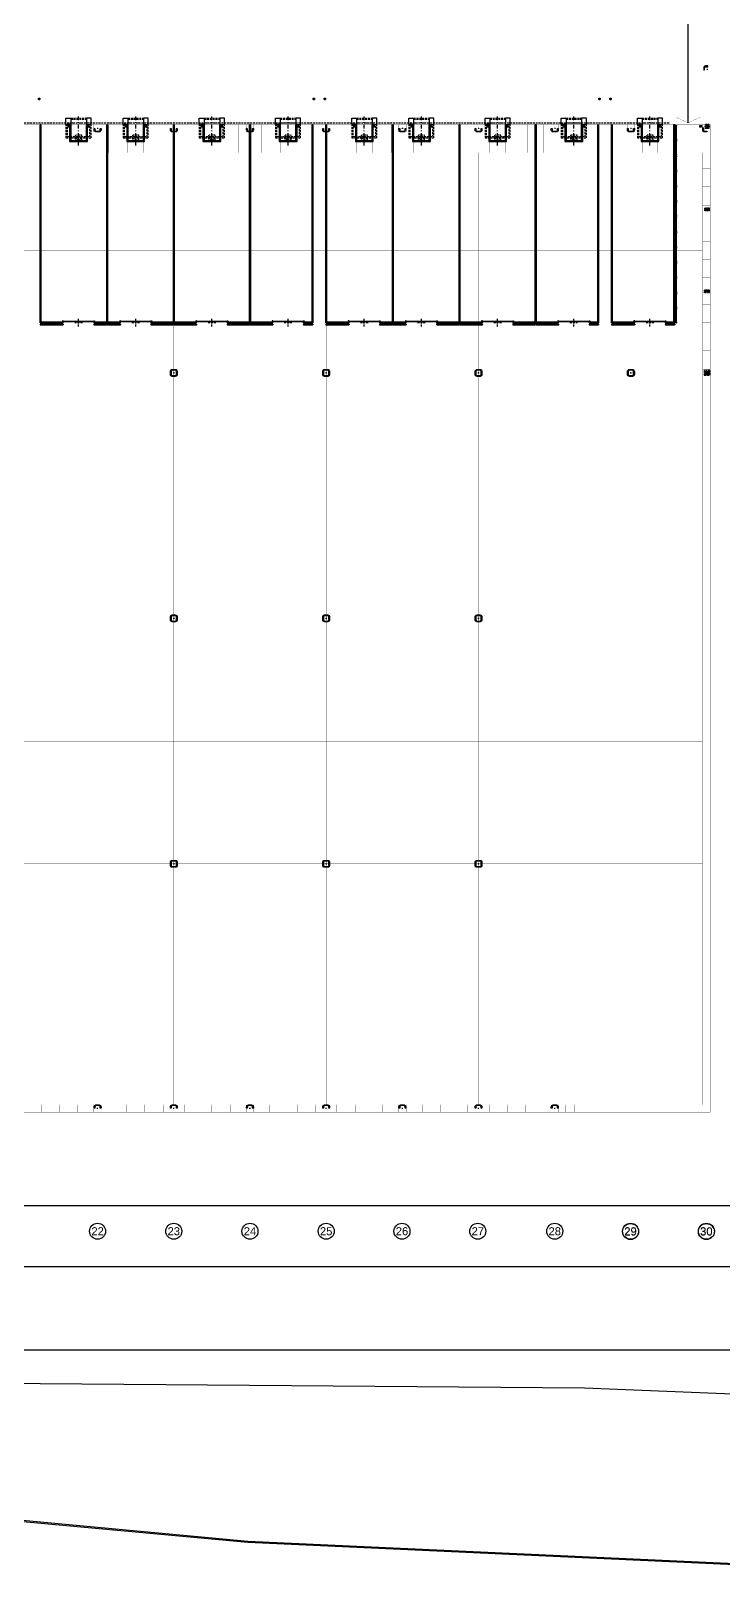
# Model space of a CAD drawing. Header units: millimetres. Extents: x 64 to 660, y 33 to 427.
# Drawn here: x 350.7 to 441.6, y 32.5 to 234.1 of the extents above; entities that cross this region are included whole.
import ezdxf
from ezdxf.enums import TextEntityAlignment as Align

# ---------------------------------------------------------------- set-up
doc = ezdxf.new("R2010")
doc.units = ezdxf.units.MM
for name, pattern in [('CONTIN', [0]), ('DASHDOT', [1, 0.5, -0.25, 0, -0.25]), ('HIDDEN', [0.375, 0.25, -0.125]), ('HIDDEN2', [0.1875, 0.125, -0.0625])]:
    doc.linetypes.add(name, pattern=pattern)
for name, color, linetype in [('0 ESTRUCTURA', 3, 'Continuous'), ('00-VISTAS-03', 3, 'Continuous'), ('A-CARP-DEFENSAS', 37, 'Continuous'), ('A-CARP-REJA', 251, 'Continuous'), ('A-CHAPA-PROY', 251, 'HIDDEN'), ('A-ESCALERA-DET', 252, 'Continuous'), ('A-ESTR-DOCK', 7, 'Continuous'), ('A-ESTR-HA-VIGA-PROY', 254, 'HIDDEN'), ('A-ESTR-MET', 7, 'Continuous'), ('A-ESTR-PROY', 253, 'HIDDEN2'), ('A-PAV-JUNTA-CONTRACCION-01', 7, 'Continuous'), ('A-PAV-JUNTA-CONTRACCION-02', 251, 'CONTIN'), ('A-PAV-JUNTA-DILATACION', 251, 'Continuous'), ('A-PAV-JUNTA-EXPANSION', 251, 'Continuous'), ('Contorno', 7, 'Continuous'), ('G-100-TEXTO-', 251, 'Continuous')]:
    doc.layers.add(name, color=color, linetype=linetype)
doc.styles.add('ARIAL', font='arial.ttf')

# ---------------------------------------------------------------- blocks, each defined once
blk = doc.blocks.new('DOCK-T3-204x290-01-PL')
at = {"linetype": 'ByBlock'}
for p, q in [((-1.02, 0), (1.02, 0)), ((-1.02, -0.12), (1.02, -0.12))]:
    blk.add_line(p, q, dxfattribs=at)
at = {"color": 253, "linetype": 'DASHDOT'}
for p, q in [((0, -3.55), (0, 0.5)), ((-1.02, -0.6), (1.02, -0.6))]:
    blk.add_line(p, q, dxfattribs=at)
for points in [[(-1.65, 0), (-1.02, 0), (-1.02, -0.8), (-1.65, -0.8)], [(1.02, -0.8), (1.65, -0.8), (1.65, 0), (1.02, 0)]]:
    blk.add_lwpolyline(points, close=True)
at = {"linetype": 'ByBlock'}
for points in [[(-1.65, -0.8), (-1.65, -2.55), (1.65, -2.55), (1.65, -0.8)], [(-1.5, -0.8), (-1.5, -2.4), (1.5, -2.4), (1.5, -0.8)]]:
    blk.add_lwpolyline(points, dxfattribs=at)
for points in [[(-1.17, -0.8), (-1.17, -3.05), (1.17, -3.05), (1.17, -0.8)], [(-1.085, -0.8), (-1.085, -2.965), (1.085, -2.965), (1.085, -0.8)], [(-1.02, -0.8), (-1.02, -2.9), (1.02, -2.9), (1.02, -0.8)]]:
    blk.add_lwpolyline(points)
at = {"color": 254, "linetype": 'HIDDEN', "ltscale": 0.5}
blk.add_lwpolyline([(0.425, -2.2), (-0.425, -2.2), (-0.425, -3.05), (0.425, -3.05)], close=True, dxfattribs=at)
blk.add_circle((0, -2.625), 0.25, dxfattribs=at)
blk = doc.blocks.new('*U18')
at = {"color": 253, "linetype": 'HIDDEN'}
for p, q in [((-0.5, 0), (0.5, 0)), ((0, -0.5), (0, 0.5))]:
    blk.add_line(p, q, dxfattribs=at)
for points in [[(-2, -0.05), (-2, 0.05), (-5.05, 0.05), (-5.05, -0.05)], [(-2, 0.05), (-2, 0.25), (-2.1, 0.25), (-2.1, 0.05)], [(-2, 0.2), (2, 0.2), (2, 0.1), (-2, 0.1)], [(2, 0.05), (2, 0.25), (2.1, 0.25), (2.1, 0.05)], [(3.25, -0.05), (3.25, 0.05), (2, 0.05), (2, -0.05)]]:
    blk.add_lwpolyline(points, close=True)
blk = doc.blocks.new('*U20')
at = {"color": 253, "linetype": 'HIDDEN'}
for p, q in [((-0.5, 0), (0.5, 0)), ((0, -0.5), (0, 0.5))]:
    blk.add_line(p, q, dxfattribs=at)
for points in [[(-2, -0.05), (-2, 0.05), (-5.05, 0.05), (-5.05, -0.05)], [(-2, 0.05), (-2, 0.25), (-2.1, 0.25), (-2.1, 0.05)], [(-2, 0.2), (2, 0.2), (2, 0.1), (-2, 0.1)], [(2, 0.05), (2, 0.25), (2.1, 0.25), (2.1, 0.05)], [(5.05, -0.05), (5.05, 0.05), (2, 0.05), (2, -0.05)]]:
    blk.add_lwpolyline(points, close=True)
blk = doc.blocks.new('*U21')
at = {"color": 253, "linetype": 'HIDDEN'}
for p, q in [((-0.5, 0), (0.5, 0)), ((0, -0.5), (0, 0.5))]:
    blk.add_line(p, q, dxfattribs=at)
for points in [[(-2, -0.05), (-2, 0.05), (-3.8, 0.05), (-3.8, -0.05)], [(-2, 0.05), (-2, 0.25), (-2.1, 0.25), (-2.1, 0.05)], [(-2, 0.2), (2, 0.2), (2, 0.1), (-2, 0.1)], [(2, 0.05), (2, 0.25), (2.1, 0.25), (2.1, 0.05)], [(5.05, -0.05), (5.05, 0.05), (2, 0.05), (2, -0.05)]]:
    blk.add_lwpolyline(points, close=True)
blk = doc.blocks.new('*U22')
at = {"color": 253, "linetype": 'HIDDEN'}
for p, q in [((-0.5, 0), (0.5, 0)), ((0, -0.5), (0, 0.5))]:
    blk.add_line(p, q, dxfattribs=at)
for points in [[(-2, -0.05), (-2, 0.05), (-5.05, 0.05), (-5.05, -0.05)], [(-2, 0.05), (-2, 0.25), (-2.1, 0.25), (-2.1, 0.05)], [(-2, 0.2), (2, 0.2), (2, 0.1), (-2, 0.1)], [(2, 0.05), (2, 0.25), (2.1, 0.25), (2.1, 0.05)], [(3.8, -0.05), (3.8, 0.05), (2, 0.05), (2, -0.05)]]:
    blk.add_lwpolyline(points, close=True)
blk = doc.blocks.new('*U45')
at = {"true_color": 0xf3e03b}
h = blk.add_hatch(color=53, dxfattribs=at)
h.dxf.hatch_style = 1
edge = h.paths.add_edge_path()
edge.add_line((0.35, 0.025), (0.35, 0.2))
edge.add_arc((0.2, 0.2), 0.15, 360, 450)
edge.add_line((0.2, 0.35), (-0.2, 0.35))
edge.add_arc((-0.2, 0.2), 0.15, 90, 180)
edge.add_line((-0.35, 0.2), (-0.35, 0.025))
edge.add_line((-0.35, 0.025), (-0.45, 0.025))
edge.add_line((-0.45, 0.025), (-0.45, 0.2))
edge.add_arc((-0.2, 0.2), 0.25, 90, 180, ccw=False)
edge.add_line((-0.2, 0.45), (0.2, 0.45))
edge.add_arc((0.2, 0.2), 0.25, 0, 90, ccw=False)
edge.add_line((0.45, 0.2), (0.45, 0.025))
edge.add_line((0.45, 0.025), (0.35, 0.025))
at = {"color": 253, "linetype": 'DASHDOT', "ltscale": 0.2}
for p, q in [((-0.05, 0), (0.05, 0)), ((0, -0.05), (0, 0.05))]:
    blk.add_line(p, q, dxfattribs=at)
blk.add_lwpolyline([(0.35, 0.025), (0.35, 0.2, 0.414214), (0.2, 0.35), (-0.2, 0.35, 0.414214), (-0.35, 0.2), (-0.35, 0.025), (-0.45, 0.025), (-0.45, 0.2, -0.414214), (-0.2, 0.45), (0.2, 0.45, -0.414214), (0.45, 0.2), (0.45, 0.025)], format="xyb", close=True)
blk.add_lwpolyline([(0.4, 0), (0.4, 0.2, 0.414214), (0.2, 0.4), (-0.2, 0.4, 0.414214), (-0.4, 0.2), (-0.4, 0)], format="xyb", dxfattribs=at)
at = {"color": 251, "linetype": 'HIDDEN', "ltscale": 0.1}
for centre in [(-0.4, 0.1), (0, 0.4), (0.4, 0.1)]:
    blk.add_circle(centre, 0.05, dxfattribs=at)
blk = doc.blocks.new('*U13')
at = {"true_color": 0xf3e03b}
h = blk.add_hatch(color=53, dxfattribs=at)
h.dxf.hatch_style = 1
edge = h.paths.add_edge_path()
edge.add_line((-0.35, -0.025), (-0.35, -0.2))
edge.add_arc((-0.2, -0.2), 0.15, 180, 270)
edge.add_line((-0.2, -0.35), (0.2, -0.35))
edge.add_arc((0.2, -0.2), 0.15, 270, 360)
edge.add_line((0.35, -0.2), (0.35, -0.025))
edge.add_line((0.35, -0.025), (0.45, -0.025))
edge.add_line((0.45, -0.025), (0.45, -0.2))
edge.add_arc((0.2, -0.2), 0.25, -90, 0, ccw=False)
edge.add_line((0.2, -0.45), (-0.2, -0.45))
edge.add_arc((-0.2, -0.2), 0.25, 180, 270, ccw=False)
edge.add_line((-0.45, -0.2), (-0.45, -0.025))
edge.add_line((-0.45, -0.025), (-0.35, -0.025))
at = {"color": 253, "linetype": 'DASHDOT', "ltscale": 0.2}
for p, q in [((0.05, 0), (-0.05, 0)), ((0, 0.05), (0, -0.05))]:
    blk.add_line(p, q, dxfattribs=at)
blk.add_lwpolyline([(-0.4, 0), (-0.4, -0.2, 0.414214), (-0.2, -0.4), (0.2, -0.4, 0.414214), (0.4, -0.2), (0.4, 0)], format="xyb", dxfattribs=at)
blk.add_lwpolyline([(-0.35, -0.025), (-0.35, -0.2, 0.414214), (-0.2, -0.35), (0.2, -0.35, 0.414214), (0.35, -0.2), (0.35, -0.025), (0.45, -0.025), (0.45, -0.2, -0.414214), (0.2, -0.45), (-0.2, -0.45, -0.414214), (-0.45, -0.2), (-0.45, -0.025)], format="xyb", close=True)
at = {"color": 251, "linetype": 'HIDDEN', "ltscale": 0.1}
for centre in [(-0.4, -0.1), (0, -0.4), (0.4, -0.1)]:
    blk.add_circle(centre, 0.05, dxfattribs=at)
blk = doc.blocks.new('*U46')
at = {"true_color": 0xf3e03b}
h = blk.add_hatch(color=53, dxfattribs=at)
h.dxf.hatch_style = 1
edge = h.paths.add_edge_path()
edge.add_line((-0.35, 0.075), (-0.35, -0.2))
edge.add_arc((-0.2, -0.2), 0.15, 180, 270)
edge.add_line((-0.2, -0.35), (0.075, -0.35))
edge.add_line((0.075, -0.35), (0.075, -0.45))
edge.add_line((0.075, -0.45), (-0.2, -0.45))
edge.add_arc((-0.2, -0.2), 0.25, 180, 270, ccw=False)
edge.add_line((-0.45, -0.2), (-0.45, 0.075))
edge.add_line((-0.45, 0.075), (-0.35, 0.075))
at = {"color": 253, "linetype": 'DASHDOT', "ltscale": 0.2}
for p, q in [((0.05, 0), (-0.05, 0)), ((0, -0.05), (0, 0.05))]:
    blk.add_line(p, q, dxfattribs=at)
blk.add_lwpolyline([(-0.35, 0.075), (-0.35, 0.075), (-0.35, 0.075), (-0.35, -0.2, 0.414214), (-0.2, -0.35), (0.075, -0.35), (0.075, -0.45), (-0.2, -0.45, -0.414214), (-0.45, -0.2), (-0.45, 0.075), (-0.45, 0.075), (-0.45, 0.075)], format="xyb", close=True)
blk.add_lwpolyline([(-0.4, 0.1), (-0.4, -0.2, 0.414214), (-0.2, -0.4), (0.1, -0.4)], format="xyb", dxfattribs=at)
at = {"color": 251, "linetype": 'HIDDEN', "ltscale": 0.1}
for centre in [(-0.4, 0), (0, -0.4)]:
    blk.add_circle(centre, 0.05, dxfattribs=at)
blk = doc.blocks.new('*U48')
at = {"true_color": 0xf3e03b}
h = blk.add_hatch(color=53, dxfattribs=at)
h.dxf.hatch_style = 1
edge = h.paths.add_edge_path()
edge.add_line((2.85, 0.05), (0, 0.05))
edge.add_arc((0, 0), 0.05, 90, 270)
edge.add_line((0, -0.05), (2.85, -0.05))
edge.add_arc((2.85, 0), 0.05, 270, 450)
at = {"color": 253, "linetype": 'DASHDOT', "ltscale": 0.2}
for p, q in [((2.95, 0), (-0.1, 0)), ((0, 0.1), (0, -0.1)), ((2.85, 0.1), (2.85, -0.1))]:
    blk.add_line(p, q, dxfattribs=at)
blk.add_lwpolyline([(2.85, 0.05), (0, 0.05, 1), (0, -0.05), (2.85, -0.05, 1), (2.85, 0.05)], format="xyb")
at = {"color": 251, "linetype": 'HIDDEN', "ltscale": 0.1}
for centre in [(0, 0), (2.85, 0)]:
    blk.add_circle(centre, 0.05, dxfattribs=at)
blk = doc.blocks.new('*U49')
at = {"true_color": 0xf3e03b}
h = blk.add_hatch(color=53, dxfattribs=at)
h.dxf.hatch_style = 1
edge = h.paths.add_edge_path()
edge.add_line((-2.85, -0.05), (0, -0.05))
edge.add_arc((0, 0), 0.05, 270, 450)
edge.add_line((0, 0.05), (-2.85, 0.05))
edge.add_arc((-2.85, 0), 0.05, 90, 270)
at = {"color": 253, "linetype": 'DASHDOT', "ltscale": 0.2}
for p, q in [((-2.95, 0), (0.1, 0)), ((-2.85, -0.1), (-2.85, 0.1)), ((0, -0.1), (0, 0.1))]:
    blk.add_line(p, q, dxfattribs=at)
blk.add_lwpolyline([(-2.85, -0.05), (0, -0.05, 1), (0, 0.05), (-2.85, 0.05, 1), (-2.85, -0.05)], format="xyb")
at = {"color": 251, "linetype": 'HIDDEN', "ltscale": 0.1}
for centre in [(-2.85, 0), (0, 0)]:
    blk.add_circle(centre, 0.05, dxfattribs=at)
blk = doc.blocks.new('*U62')
at = {"true_color": 0xf3e03b}
h = blk.add_hatch(color=53, dxfattribs=at)
h.dxf.hatch_style = 1
edge = h.paths.add_edge_path()
edge.add_line((-1.600001, -0.05), (0, -0.05))
edge.add_arc((0, 0), 0.05, 270, 450)
edge.add_line((0, 0.05), (-1.600001, 0.05))
edge.add_arc((-1.600001, 0), 0.05, 90, 270)
at = {"color": 253, "linetype": 'DASHDOT', "ltscale": 0.2}
for p, q in [((-1.700001, 0), (0.1, 0)), ((-1.600001, -0.1), (-1.600001, 0.1)), ((0, -0.1), (0, 0.1))]:
    blk.add_line(p, q, dxfattribs=at)
blk.add_lwpolyline([(-1.600001, -0.05), (0, -0.05, 1), (0, 0.05), (-1.600001, 0.05, 1), (-1.600001, -0.05)], format="xyb")
at = {"color": 251, "linetype": 'HIDDEN', "ltscale": 0.1}
for centre in [(-1.600001, 0), (0, 0)]:
    blk.add_circle(centre, 0.05, dxfattribs=at)
blk = doc.blocks.new('*U63')
at = {"true_color": 0xf3e03b}
h = blk.add_hatch(color=53, dxfattribs=at)
h.dxf.hatch_style = 1
edge = h.paths.add_edge_path()
edge.add_line((1.149999, 0.05), (0, 0.05))
edge.add_arc((0, 0), 0.05, 90, 270)
edge.add_line((0, -0.05), (1.149999, -0.05))
edge.add_arc((1.149999, 0), 0.05, 270, 450)
at = {"color": 253, "linetype": 'DASHDOT', "ltscale": 0.2}
for p, q in [((1.249999, 0), (-0.1, 0)), ((0, 0.1), (0, -0.1)), ((1.149999, 0.1), (1.149999, -0.1))]:
    blk.add_line(p, q, dxfattribs=at)
blk.add_lwpolyline([(1.149999, 0.05), (0, 0.05, 1), (0, -0.05), (1.149999, -0.05, 1), (1.149999, 0.05)], format="xyb")
at = {"color": 251, "linetype": 'HIDDEN', "ltscale": 0.1}
for centre in [(0, 0), (1.149999, 0)]:
    blk.add_circle(centre, 0.05, dxfattribs=at)
blk = doc.blocks.new('*U64')
at = {"true_color": 0xf3e03b}
h = blk.add_hatch(color=53, dxfattribs=at)
h.dxf.hatch_style = 1
edge = h.paths.add_edge_path()
edge.add_line((-2.950001, -0.05), (0, -0.05))
edge.add_arc((0, 0), 0.05, 270, 450)
edge.add_line((0, 0.05), (-2.950001, 0.05))
edge.add_arc((-2.950001, 0), 0.05, 90, 270)
at = {"color": 253, "linetype": 'DASHDOT', "ltscale": 0.2}
for p, q in [((-3.050001, 0), (0.1, 0)), ((-2.950001, -0.1), (-2.950001, 0.1)), ((0, -0.1), (0, 0.1))]:
    blk.add_line(p, q, dxfattribs=at)
blk.add_lwpolyline([(-2.950001, -0.05), (0, -0.05, 1), (0, 0.05), (-2.950001, 0.05, 1), (-2.950001, -0.05)], format="xyb")
at = {"color": 251, "linetype": 'HIDDEN', "ltscale": 0.1}
for centre in [(-2.950001, 0), (0, 0)]:
    blk.add_circle(centre, 0.05, dxfattribs=at)
blk = doc.blocks.new('*U65')
at = {"true_color": 0xf3e03b}
h = blk.add_hatch(color=53, dxfattribs=at)
h.dxf.hatch_style = 1
edge = h.paths.add_edge_path()
edge.add_line((1.599999, 0.05), (0, 0.05))
edge.add_arc((0, 0), 0.05, 90, 270)
edge.add_line((0, -0.05), (1.599999, -0.05))
edge.add_arc((1.599999, 0), 0.05, 270, 450)
at = {"color": 253, "linetype": 'DASHDOT', "ltscale": 0.2}
for p, q in [((1.699999, 0), (-0.1, 0)), ((0, 0.1), (0, -0.1)), ((1.599999, 0.1), (1.599999, -0.1))]:
    blk.add_line(p, q, dxfattribs=at)
blk.add_lwpolyline([(1.599999, 0.05), (0, 0.05, 1), (0, -0.05), (1.599999, -0.05, 1), (1.599999, 0.05)], format="xyb")
at = {"color": 251, "linetype": 'HIDDEN', "ltscale": 0.1}
for centre in [(0, 0), (1.599999, 0)]:
    blk.add_circle(centre, 0.05, dxfattribs=at)
blk = doc.blocks.new('*U59')
at = {"true_color": 0xf3e03b}
h = blk.add_hatch(color=53, dxfattribs=at)
h.dxf.hatch_style = 1
edge = h.paths.add_edge_path()
edge.add_line((-2.95, -0.05), (0, -0.05))
edge.add_arc((0, 0), 0.05, 270, 450)
edge.add_line((0, 0.05), (-2.95, 0.05))
edge.add_arc((-2.95, 0), 0.05, 90, 270)
at = {"color": 253, "linetype": 'DASHDOT', "ltscale": 0.2}
for p, q in [((-3.05, 0), (0.1, 0)), ((-2.95, -0.1), (-2.95, 0.1)), ((0, -0.1), (0, 0.1))]:
    blk.add_line(p, q, dxfattribs=at)
blk.add_lwpolyline([(-2.95, -0.05), (0, -0.05, 1), (0, 0.05), (-2.95, 0.05, 1), (-2.95, -0.05)], format="xyb")
at = {"color": 251, "linetype": 'HIDDEN', "ltscale": 0.1}
for centre in [(-2.95, 0), (0, 0)]:
    blk.add_circle(centre, 0.05, dxfattribs=at)
blk = doc.blocks.new('*U40')
at = {"true_color": 0xf3e03b}
h = blk.add_hatch(color=53, dxfattribs=at)
h.dxf.hatch_style = 1
edge = h.paths.add_edge_path()
edge.add_line((-0.05, 1.8), (-0.05, 0))
edge.add_arc((0, 0), 0.05, 180, 360)
edge.add_line((0.05, 0), (0.05, 1.8))
edge.add_arc((0, 1.8), 0.05, 0, 180)
at = {"color": 253, "linetype": 'DASHDOT', "ltscale": 0.2}
for p, q in [((-0.1, 1.8), (0.1, 1.8)), ((-0.1, 0), (0.1, 0)), ((0, 1.9), (0, -0.1))]:
    blk.add_line(p, q, dxfattribs=at)
blk.add_lwpolyline([(-0.05, 1.8), (-0.05, 0, 1), (0.05, 0), (0.05, 1.8, 1), (-0.05, 1.8)], format="xyb")
at = {"color": 251, "linetype": 'HIDDEN', "ltscale": 0.1}
for centre in [(0, 1.8), (0, 0)]:
    blk.add_circle(centre, 0.05, dxfattribs=at)
blk = doc.blocks.new('DEFENSA-03-PUNTUAL-PL')
blk.add_hatch(color=253).paths.add_polyline_path([(0.1, 0.1), (0.1, -0.1), (-0.1, -0.1), (-0.1, 0.1)])
at = {"true_color": 0xf3e03b}
h = blk.add_hatch(color=53, dxfattribs=at)
h.dxf.hatch_style = 1
edge = h.paths.add_edge_path()
edge.add_arc((0, 0), 0.05, 0, 360)
at = {"linetype": 'HIDDEN', "ltscale": 0.2}
for p, q in [((-0.15, 0), (0.15, 0)), ((0, -0.15), (0, 0.15))]:
    blk.add_line(p, q, dxfattribs=at)
blk.add_lwpolyline([(0.1, 0.1), (0.1, -0.1), (-0.1, -0.1), (-0.1, 0.1)], close=True)
for centre, radius in [((-0.07, 0.07), 0.0104), ((0, 0), 0.05), ((0.07, 0.07), 0.0104), ((-0.07, -0.07), 0.0104), ((0.07, -0.07), 0.0104)]:
    blk.add_circle(centre, radius)
blk = doc.blocks.new('*U41')
at = {"true_color": 0xf3e03b}
h = blk.add_hatch(color=53, dxfattribs=at)
h.dxf.hatch_style = 1
edge = h.paths.add_edge_path()
edge.add_line((-0.075, -0.35), (0.2, -0.35))
edge.add_arc((0.2, -0.2), 0.15, 270, 360)
edge.add_line((0.35, -0.2), (0.35, 0.075))
edge.add_line((0.35, 0.075), (0.45, 0.075))
edge.add_line((0.45, 0.075), (0.45, -0.2))
edge.add_arc((0.2, -0.2), 0.25, -90, 0, ccw=False)
edge.add_line((0.2, -0.45), (-0.075, -0.45))
edge.add_line((-0.075, -0.45), (-0.075, -0.35))
at = {"color": 253, "linetype": 'DASHDOT', "ltscale": 0.2}
for p, q in [((0.05, 0), (-0.05, 0)), ((0, 0.05), (0, -0.05))]:
    blk.add_line(p, q, dxfattribs=at)
blk.add_lwpolyline([(-0.1, -0.4), (0.2, -0.4, 0.414214), (0.4, -0.2), (0.4, 0.1)], format="xyb", dxfattribs=at)
blk.add_lwpolyline([(-0.075, -0.35), (-0.075, -0.35), (-0.075, -0.35), (0.2, -0.35, 0.414214), (0.35, -0.2), (0.35, 0.075), (0.45, 0.075), (0.45, -0.2, -0.414214), (0.2, -0.45), (-0.075, -0.45), (-0.075, -0.45), (-0.075, -0.45)], format="xyb", close=True)
at = {"color": 251, "linetype": 'HIDDEN', "ltscale": 0.1}
for centre in [(0.4, 0), (0, -0.4)]:
    blk.add_circle(centre, 0.05, dxfattribs=at)
blk = doc.blocks.new('defensa')
at = {"true_color": 0xf3e03b}
h = blk.add_hatch(color=53, dxfattribs=at)
h.dxf.hatch_style = 1
edge = h.paths.add_edge_path()
edge.add_arc((0, 0), 0.05, 0, 360)
at = {"color": 253, "linetype": 'HIDDEN', "ltscale": 0.4}
for p, q in [((-0.15, 0), (0.15, 0)), ((0, 0.15), (0, -0.15))]:
    blk.add_line(p, q, dxfattribs=at)
at = {"color": 37}
blk.add_lwpolyline([(0.1, -0.1), (-0.1, -0.1), (-0.1, 0.1), (0.1, 0.1)], close=True, dxfattribs=at)
at = {"color": 253}
for centre in [(-0.074714, 0.074872), (0.074714, 0.074872), (-0.074714, -0.074872), (0.074714, -0.074872)]:
    blk.add_circle(centre, 0.010447, dxfattribs=at)
at = {"color": 0}
for radius in [0.051, 0.05]:
    blk.add_circle((0, 0), radius, dxfattribs=at)
blk = doc.blocks.new('T1')
at = {"color": 251}
for p, q in [((691527.164459, 95955.278833), (691495.164459, 95955.278833)), ((691614.864459, 96042.978833), (691614.864459, 96074.978833)), ((691614.864459, 95835.578833), (691614.864459, 95867.578833)), ((691734.564459, 95955.278833), (691702.564459, 95955.278833))]:
    blk.add_line(p, q, dxfattribs=at)
at = {"layer": '0 ESTRUCTURA', "color": 251}
for centre in [(691539.864459, 96030.016333), (691539.864459, 95880.016333), (691689.864459, 96030.016333), (691689.864459, 95880.016333)]:
    blk.add_circle(centre, 16, dxfattribs=at)
at = {"layer": '00-VISTAS-03', "color": 251}
blk.add_lwpolyline([(691739.864459, 96160.278833), (691739.864459, 96160.278833), (691489.864459, 96160.278833), (691489.864459, 95750.278833), (691739.864459, 95750.278833)], close=True, dxfattribs=at)
at = {"layer": 'A-ESTR-MET'}
for p, q in [((691611.664459, 96130.016333), (691611.664459, 95780.016333)), ((691618.064459, 96130.016333), (691618.064459, 95780.016333))]:
    blk.add_line(p, q, dxfattribs=at)
for points in [[(691514.864459, 96142.716333), (691514.864459, 96130.016333), (691714.864459, 96130.016333), (691714.864459, 96142.716333)], [(691514.864459, 95780.016333), (691514.864459, 95767.316333), (691714.864459, 95767.316333), (691714.864459, 95780.016333)]]:
    blk.add_lwpolyline(points, close=True, dxfattribs=at)
blk = doc.blocks.new('TTT')
at = {"color": 8}
for p, q in [((473271.494598, -56797.869119), (473239.494598, -56797.869119)), ((473359.194598, -56678.169119), (473359.194598, -56710.169119)), ((473359.194598, -56885.569119), (473359.194598, -56917.569119)), ((473478.894598, -56797.869119), (473446.894598, -56797.869119))]:
    blk.add_line(p, q, dxfattribs=at)
at = {"layer": '0 ESTRUCTURA', "color": 8}
for centre in [(473284.457098, -56722.869119), (473284.457098, -56872.869119), (473434.457098, -56722.869119), (473434.457098, -56872.869119)]:
    blk.add_circle(centre, 16, dxfattribs=at)
at = {"layer": '00-VISTAS-03', "color": 8}
blk.add_lwpolyline([(473083.944598, -56637.869119), (473083.944598, -56637.869119), (473083.944598, -56957.869119), (473634.444598, -56957.869119), (473634.444598, -56637.869119)], close=True, dxfattribs=at)
at = {"layer": 'A-ESTR-MET'}
for p, q in [((473109.194598, -56794.669119), (473609.194598, -56794.669119)), ((473109.194598, -56801.069119), (473609.194598, -56801.069119))]:
    blk.add_line(p, q, dxfattribs=at)
for points in [[(473096.494598, -56947.869119), (473109.194598, -56947.869119), (473109.194598, -56647.869119), (473096.494598, -56647.869119)], [(473609.194598, -56947.869119), (473621.894598, -56947.869119), (473621.894598, -56647.869119), (473609.194598, -56647.869119)]]:
    blk.add_lwpolyline(points, close=True, dxfattribs=at)
blk = doc.blocks.new('TT')
at = {"color": 8}
for p, q in [((633484.71497, 85663.217951), (633452.71497, 85663.217951)), ((633554.71497, 85765.217951), (633554.71497, 85733.217951)), ((633554.71497, 85593.217951), (633554.71497, 85561.217951)), ((633656.772514, 85663.217951), (633624.772514, 85663.217951))]:
    blk.add_line(p, q, dxfattribs=at)
at = {"layer": '0 ESTRUCTURA', "color": 8}
for centre in [(633494.71497, 85723.217951), (633494.71497, 85603.217951), (633614.71497, 85723.217951), (633614.71497, 85603.217951)]:
    blk.add_circle(centre, 13, dxfattribs=at)
at = {"layer": '00-VISTAS-03', "color": 8}
blk.add_lwpolyline([(633289.55247, 85763.217951), (633289.55247, 85763.217951), (633289.55247, 85563.217951), (633819.35247, 85563.217951), (633819.35247, 85763.217951)], close=True, dxfattribs=at)
at = {"layer": 'A-ESTR-MET'}
for p, q in [((633304.45247, 85666.417951), (633804.45247, 85666.417951)), ((633304.45247, 85660.017951), (633804.45247, 85660.017951))]:
    blk.add_line(p, q, dxfattribs=at)
for points in [[(633298.10247, 85575.717951), (633304.45247, 85575.717951), (633304.45247, 85750.717951), (633298.10247, 85750.717951)], [(633804.45247, 85575.717951), (633810.80247, 85575.717951), (633810.80247, 85750.717951), (633804.45247, 85750.717951)]]:
    blk.add_lwpolyline(points, close=True, dxfattribs=at)
blk = doc.blocks.new('numero-eje-100')
blk.add_circle((0, 0.35), 0.35)
at = {"color": 0, "style": 'ARIAL', "flags": 4}
blk.add_attdef('00', text='', height=0.35, dxfattribs=at).set_placement((0, 0.35), align=Align.MIDDLE_CENTER)

msp = doc.modelspace()

# ---------------------------------------------------------------- linework, layer by layer
msp.add_lwpolyline([(218.372, 57.994), (215.686, 57.994), (140.807, 84.693), (80.162, 97.32), (81.671, 104.565), (142.813, 91.833), (176.018, 79.994), (611.111, 79.994), (611.111, 56.513), (550.112, 56.513), (521.735, 52.022), (423.414, 55.995), (302.458, 56.995), (247.474, 57.994), (223.716, 57.994)])
at = {"flags": 128}
msp.add_lwpolyline([(219.537, 62.65), (201.227, 65.273), (201.227, 65.273), (141.349, 86.623), (82.528, 98.87), (82.936, 100.828), (141.891, 88.552), (188.331, 71.994), (225.511, 71.994), (601.111, 71.994), (601.111, 66.513), (549.326, 66.513), (514.452, 60.994), (231.093, 60.994), (225.092, 61.854)], dxfattribs=at)
at = {"layer": 'A-CARP-REJA'}
for points in [[(351.963, 221.801), (352.063, 221.801), (352.063, 195.751), (351.963, 195.751)], [(360.713, 221.801), (360.813, 221.801), (360.813, 195.751), (360.713, 195.751)], [(369.463, 221.801), (369.563, 221.801), (369.563, 195.751), (369.463, 195.751)], [(379.463, 221.801), (379.563, 221.801), (379.563, 195.751), (379.463, 195.751)], [(387.663, 221.801), (387.763, 221.801), (387.763, 195.751), (387.663, 195.751)], [(389.463, 221.801), (389.563, 221.801), (389.563, 195.751), (389.463, 195.751)], [(398.213, 221.801), (398.313, 221.801), (398.313, 195.751), (398.213, 195.751)], [(406.963, 221.801), (407.063, 221.801), (407.063, 195.751), (406.963, 195.751)], [(416.963, 221.801), (417.063, 221.801), (417.063, 195.751), (416.963, 195.751)], [(425.163, 221.801), (425.263, 221.801), (425.263, 195.751), (425.163, 195.751)], [(426.963, 221.801), (427.063, 221.801), (427.063, 195.751), (426.963, 195.751)], [(435.163, 221.801), (435.263, 221.801), (435.263, 195.751), (435.163, 195.751)]]:
    msp.add_lwpolyline(points, close=True, dxfattribs=at)
at = {"layer": 'A-CHAPA-PROY'}
msp.add_line((154.513, 222.031), (434.513, 222.031), dxfattribs=at)
at = {"layer": 'A-ESCALERA-DET'}
msp.add_line((437.013, 222.001), (437.013, 235.301), dxfattribs=at)
at = {"layer": 'A-ESCALERA-DET', "const_width": 0.025}
msp.add_lwpolyline([(438.613, 222.751), (437.013, 222.001), (435.413, 222.751)], dxfattribs=at)
at = {"layer": 'A-ESTR-HA-VIGA-PROY'}
msp.add_lwpolyline([(439.913, 189.501), (439.113, 189.501), (439.113, 188.901), (439.913, 188.901)], close=True, dxfattribs=at)
msp.add_circle((439.513, 189.201), 0.25, dxfattribs=at)
at = {"layer": 'A-ESTR-PROY'}
for points in [[(439.263, 221.301), (439.763, 221.301), (439.763, 221.801), (439.263, 221.801)], [(439.189, 210.862), (439.819, 210.862), (439.819, 210.462), (439.189, 210.462)], [(439.174, 200.122), (439.804, 200.122), (439.804, 199.722), (439.174, 199.722)]]:
    msp.add_lwpolyline(points, close=True, dxfattribs=at)
for centre, radius in [((439.513, 221.551), 0.25), ((439.504, 210.662), 0.15), ((439.489, 199.922), 0.15)]:
    msp.add_circle(centre, radius, dxfattribs=at)
at = {"layer": 'A-PAV-JUNTA-CONTRACCION-01', "const_width": 0.02}
for points in [[(350.983, 221.791), (350.983, 218.101)], [(353.043, 221.791), (353.043, 218.101)], [(355.983, 221.791), (355.983, 218.101)], [(358.043, 221.791), (358.043, 218.101)], [(360.983, 221.791), (360.983, 218.101)], [(363.483, 221.791), (363.483, 218.101)], [(365.543, 221.791), (365.543, 218.101)], [(368.043, 221.791), (368.043, 218.101)], [(370.983, 221.791), (370.983, 218.101)], [(373.483, 221.791), (373.483, 218.101)], [(375.543, 221.791), (375.543, 218.101)], [(378.043, 221.791), (378.043, 218.101)], [(380.983, 221.791), (380.983, 218.101)], [(383.483, 221.791), (383.483, 218.101)], [(385.543, 221.791), (385.543, 218.101)], [(388.043, 221.791), (388.043, 218.101)], [(390.983, 221.791), (390.983, 218.101)], [(393.483, 221.791), (393.483, 218.101)], [(395.543, 221.791), (395.543, 218.101)], [(398.043, 221.791), (398.043, 218.101)], [(400.983, 221.791), (400.983, 218.101)], [(403.043, 221.791), (403.043, 218.101)], [(405.983, 221.791), (405.983, 218.101)], [(408.043, 221.791), (408.043, 218.101)], [(410.983, 221.791), (410.983, 218.101)], [(413.043, 221.791), (413.043, 218.101)], [(415.983, 221.791), (415.983, 218.101)], [(418.043, 221.791), (418.043, 218.101)], [(420.983, 221.791), (420.983, 218.101)], [(423.043, 221.791), (423.043, 218.101)], [(425.983, 221.791), (425.983, 218.101)], [(428.043, 221.791), (428.043, 218.101)], [(430.983, 221.791), (430.983, 218.101)], [(433.043, 221.791), (433.043, 218.101)], [(435.413, 221.791), (435.413, 218.101)], [(438.613, 221.791), (438.613, 218.101)], [(359.513, 218.101), (359.513, 93.201)], [(379.513, 218.101), (379.513, 93.201)], [(399.513, 218.101), (399.513, 93.201)], [(419.513, 218.101), (419.513, 93.201)], [(438.913, 205.301), (150.113, 205.301)], [(438.913, 173.101), (150.113, 173.101)], [(438.913, 140.901), (150.113, 140.901)], [(438.913, 109.001), (150.113, 109.001)]]:
    msp.add_lwpolyline(points, dxfattribs=at)
at = {"layer": 'A-PAV-JUNTA-CONTRACCION-02', "const_width": 0.02}
for points in [[(438.913, 217.261), (439.913, 217.261)], [(438.913, 216.061), (439.913, 216.061)], [(438.913, 214.861), (439.913, 214.861)], [(438.913, 213.661), (439.913, 213.661)], [(438.913, 212.461), (439.913, 212.461)], [(438.913, 208.881), (439.913, 208.881)], [(438.913, 207.681), (439.913, 207.681)], [(438.913, 206.481), (439.913, 206.481)], [(438.913, 205.281), (439.913, 205.281)], [(438.913, 204.081), (439.913, 204.081)], [(438.913, 202.881), (439.913, 202.881)], [(438.913, 201.681), (439.913, 201.681)], [(438.913, 198.181), (439.913, 198.181)], [(438.913, 196.981), (439.913, 196.981)], [(438.913, 195.781), (439.913, 195.781)], [(438.913, 194.581), (439.913, 194.581)], [(438.913, 193.381), (439.913, 193.381)], [(438.913, 192.181), (439.913, 192.181)], [(438.913, 190.981), (439.913, 190.981)], [(350.913, 93.201), (350.913, 92.201)], [(352.113, 93.201), (352.113, 92.201)], [(353.313, 93.201), (353.313, 92.201)], [(354.513, 93.201), (354.513, 92.201)], [(355.713, 93.201), (355.713, 92.201)], [(356.913, 93.201), (356.913, 92.201)], [(358.113, 93.201), (358.113, 92.201)], [(360.913, 93.201), (360.913, 92.201)], [(362.113, 93.201), (362.113, 92.201)], [(363.313, 93.201), (363.313, 92.201)], [(364.513, 93.201), (364.513, 92.201)], [(365.713, 93.201), (365.713, 92.201)], [(366.913, 93.201), (366.913, 92.201)], [(368.113, 93.201), (368.113, 92.201)], [(370.913, 93.201), (370.913, 92.201)], [(372.113, 93.201), (372.113, 92.201)], [(373.313, 93.201), (373.313, 92.201)], [(374.513, 93.201), (374.513, 92.201)], [(375.713, 93.201), (375.713, 92.201)], [(376.913, 93.201), (376.913, 92.201)], [(378.113, 93.201), (378.113, 92.201)], [(380.913, 93.201), (380.913, 92.201)], [(382.113, 93.201), (382.113, 92.201)], [(383.313, 93.201), (383.313, 92.201)], [(384.513, 93.201), (384.513, 92.201)], [(385.713, 93.201), (385.713, 92.201)], [(386.913, 93.201), (386.913, 92.201)], [(388.113, 93.201), (388.113, 92.201)], [(390.913, 93.201), (390.913, 92.201)], [(392.113, 93.201), (392.113, 92.201)], [(393.313, 93.201), (393.313, 92.201)], [(394.513, 93.201), (394.513, 92.201)], [(395.713, 93.201), (395.713, 92.201)], [(396.913, 93.201), (396.913, 92.201)], [(398.113, 93.201), (398.113, 92.201)], [(400.913, 93.201), (400.913, 92.201)], [(402.113, 93.201), (402.113, 92.201)], [(403.313, 93.201), (403.313, 92.201)], [(404.513, 93.201), (404.513, 92.201)], [(405.713, 93.201), (405.713, 92.201)], [(406.913, 93.201), (406.913, 92.201)], [(408.113, 93.201), (408.113, 92.201)], [(410.913, 93.201), (410.913, 92.201)], [(412.113, 93.201), (412.113, 92.201)], [(413.313, 93.201), (413.313, 92.201)], [(414.513, 93.201), (414.513, 92.201)], [(415.713, 93.201), (415.713, 92.201)], [(416.913, 93.201), (416.913, 92.201)], [(418.113, 93.201), (418.113, 92.201)], [(420.913, 93.201), (420.913, 92.201)], [(422.113, 93.201), (422.113, 92.201)], [(423.313, 93.201), (423.313, 92.201)]]:
    msp.add_lwpolyline(points, dxfattribs=at)
at = {"layer": 'A-PAV-JUNTA-DILATACION', "const_width": 0.02}
for points in [[(439.913, 218.101), (149.113, 218.101)], [(438.913, 218.101), (438.913, 93.201), (150.113, 93.201), (150.113, 218.101)], [(369.513, 218.101), (369.513, 93.201)], [(389.513, 218.101), (389.513, 93.201)], [(409.513, 218.101), (409.513, 93.201)], [(429.513, 218.101), (429.513, 93.201)], [(438.913, 189.201), (150.113, 189.201)], [(438.913, 157.001), (150.113, 157.001)], [(438.913, 124.801), (150.113, 124.801)]]:
    msp.add_lwpolyline(points, dxfattribs=at)
at = {"layer": 'A-PAV-JUNTA-EXPANSION', "const_width": 0.02}
for points in [[(149.123, 92.211), (439.903, 92.211), (439.903, 221.791), (149.123, 221.791)], [(360.013, 220.801), (359.013, 220.801), (359.013, 221.791), (360.013, 221.791)], [(370.013, 220.801), (369.013, 220.801), (369.013, 221.791), (370.013, 221.791)], [(380.013, 220.801), (379.013, 220.801), (379.013, 221.791), (380.013, 221.791)], [(390.013, 220.801), (389.013, 220.801), (389.013, 221.791), (390.013, 221.791)], [(400.013, 220.801), (399.013, 220.801), (399.013, 221.791), (400.013, 221.791)], [(410.013, 220.801), (409.013, 220.801), (409.013, 221.791), (410.013, 221.791)], [(420.013, 220.801), (419.013, 220.801), (419.013, 221.791), (420.013, 221.791)], [(430.013, 220.801), (429.013, 220.801), (429.013, 221.791), (430.013, 221.791)], [(439.903, 220.801), (438.913, 220.801), (438.913, 221.791), (439.903, 221.791)], [(439.903, 210.171), (438.913, 210.171), (438.913, 211.171), (439.903, 211.171)], [(439.903, 199.431), (438.913, 199.431), (438.913, 200.431), (439.903, 200.431)], [(439.903, 188.701), (438.913, 188.701), (438.913, 189.701), (439.903, 189.701)], [(360.013, 93.201), (359.013, 93.201), (359.013, 92.211), (360.013, 92.211)], [(370.013, 93.201), (369.013, 93.201), (369.013, 92.211), (370.013, 92.211)], [(380.013, 93.201), (379.013, 93.201), (379.013, 92.211), (380.013, 92.211)], [(390.013, 93.201), (389.013, 93.201), (389.013, 92.211), (390.013, 92.211)], [(400.013, 93.201), (399.013, 93.201), (399.013, 92.211), (400.013, 92.211)], [(410.013, 93.201), (409.013, 93.201), (409.013, 92.211), (410.013, 92.211)], [(420.013, 93.201), (419.013, 93.201), (419.013, 92.211), (420.013, 92.211)]]:
    msp.add_lwpolyline(points, close=True, dxfattribs=at)
at = {"layer": 'Contorno'}
for p, q in [((235.627, 49.125), (379.211, 35.796)), ((379.218, 35.895), (235.649, 49.223)), ((379.211, 35.796), (450.92, 32.515)), ((450.914, 32.616), (379.218, 35.895))]:
    msp.add_line(p, q, dxfattribs=at)

# ---------------------------------------------------------------- block references
at = {"layer": '0 ESTRUCTURA', "xscale": 0.001, "yscale": 0.001, "zscale": 0.001}
for name, p in [('T1', (-252.102, 125.596)), ('TT', (-194.041, 125.008)), ('TT', (-194.041, 114.268)), ('TTT', (-33.846, 245.999))]:
    msp.add_blockref(name, p, dxfattribs=at)
at = {"layer": 'A-CARP-DEFENSAS', "xscale": -1, "rotation": 270}
msp.add_blockref('*U41', (439.513, 229.021), dxfattribs=at)
at = {"layer": 'A-CARP-DEFENSAS'}
for name, p in [('defensa', (351.833, 225.151)), ('defensa', (387.893, 225.151)), ('defensa', (389.333, 225.151)), ('defensa', (425.393, 225.151)), ('defensa', (426.833, 225.151)), ('DEFENSA-03-PUNTUAL-PL', (355.753, 221.541)), ('DEFENSA-03-PUNTUAL-PL', (358.273, 221.541)), ('*U13', (359.513, 221.276)), ('DEFENSA-03-PUNTUAL-PL', (363.253, 221.541)), ('DEFENSA-03-PUNTUAL-PL', (365.773, 221.541)), ('*U13', (369.513, 221.276)), ('DEFENSA-03-PUNTUAL-PL', (373.253, 221.541)), ('DEFENSA-03-PUNTUAL-PL', (375.773, 221.541)), ('*U13', (379.513, 221.276)), ('DEFENSA-03-PUNTUAL-PL', (383.253, 221.541)), ('DEFENSA-03-PUNTUAL-PL', (385.773, 221.541)), ('*U13', (389.513, 221.276)), ('DEFENSA-03-PUNTUAL-PL', (393.253, 221.541)), ('DEFENSA-03-PUNTUAL-PL', (395.773, 221.541)), ('*U13', (399.513, 221.276)), ('DEFENSA-03-PUNTUAL-PL', (400.753, 221.541)), ('DEFENSA-03-PUNTUAL-PL', (403.273, 221.541)), ('*U13', (409.513, 221.276)), ('DEFENSA-03-PUNTUAL-PL', (410.753, 221.541)), ('DEFENSA-03-PUNTUAL-PL', (413.273, 221.541)), ('*U13', (419.513, 221.276)), ('DEFENSA-03-PUNTUAL-PL', (420.753, 221.541)), ('DEFENSA-03-PUNTUAL-PL', (423.273, 221.541)), ('*U13', (429.513, 221.276)), ('DEFENSA-03-PUNTUAL-PL', (430.753, 221.541)), ('DEFENSA-03-PUNTUAL-PL', (433.273, 221.541)), ('*U40', (435.463, 219.801)), ('DEFENSA-03-PUNTUAL-PL', (438.673, 221.541)), ('*U46', (439.388, 221.276)), ('*U40', (435.463, 217.801)), ('*U40', (435.463, 215.801)), ('*U40', (435.463, 213.801)), ('*U40', (435.463, 211.801)), ('*U40', (435.463, 209.801)), ('*U40', (435.463, 207.801)), ('*U40', (435.463, 205.801)), ('*U40', (435.463, 203.801)), ('*U40', (435.463, 201.801)), ('*U40', (435.463, 199.801)), ('*U40', (435.463, 197.801)), ('*U40', (435.463, 195.801)), ('*U64', (354.963, 195.551)), ('*U65', (359.063, 195.551)), ('*U62', (362.463, 195.551)), ('*U48', (366.563, 195.551)), ('*U49', (372.463, 195.551)), ('*U48', (376.563, 195.551)), ('*U49', (382.463, 195.551)), ('*U63', (386.563, 195.551)), ('*U64', (392.463, 195.551)), ('*U65', (396.563, 195.551)), ('*U62', (399.963, 195.551)), ('*U48', (404.063, 195.551)), ('*U49', (409.963, 195.551)), ('*U48', (414.063, 195.551)), ('*U49', (419.963, 195.551)), ('*U63', (424.063, 195.551)), ('*U59', (429.963, 195.551)), ('*U63', (434.063, 195.551)), ('*U45', (369.513, 189.201)), ('*U45', (389.513, 189.201)), ('*U45', (409.513, 189.201)), ('*U45', (429.513, 189.201)), ('*U13', (369.513, 189.201)), ('*U13', (389.513, 189.201)), ('*U13', (409.513, 189.201)), ('*U13', (429.513, 189.201)), ('*U45', (369.513, 157.001)), ('*U45', (389.513, 157.001)), ('*U45', (409.513, 157.001)), ('*U13', (369.513, 157.001)), ('*U13', (389.513, 157.001)), ('*U13', (409.513, 157.001)), ('*U45', (369.513, 124.801)), ('*U45', (389.513, 124.801)), ('*U45', (409.513, 124.801)), ('*U13', (369.513, 124.801)), ('*U13', (389.513, 124.801)), ('*U13', (409.513, 124.801)), ('*U45', (359.513, 92.726)), ('*U45', (369.513, 92.726)), ('*U45', (379.513, 92.726)), ('*U45', (389.513, 92.726)), ('*U45', (399.513, 92.726)), ('*U45', (409.513, 92.726)), ('*U45', (419.513, 92.726))]:
    msp.add_blockref(name, p, dxfattribs=at)
at = {"layer": 'A-CARP-REJA'}
for name, p in [('*U22', (357.013, 195.801)), ('*U21', (364.513, 195.801)), ('*U20', (374.513, 195.801)), ('*U18', (384.513, 195.801)), ('*U22', (394.513, 195.801)), ('*U21', (402.013, 195.801)), ('*U20', (412.013, 195.801)), ('*U18', (422.013, 195.801)), ('*U18', (432.013, 195.801))]:
    msp.add_blockref(name, p, dxfattribs=at)
at = {"layer": 'A-ESTR-DOCK', "color": 253, "linetype": 'HIDDEN'}
for p in [(357.013, 222.601), (364.513, 222.601), (374.513, 222.601), (384.513, 222.601), (394.513, 222.601), (402.013, 222.601), (412.013, 222.601), (422.013, 222.601), (432.013, 222.601)]:
    msp.add_blockref('DOCK-T3-204x290-01-PL', p, dxfattribs=at)
at = {"layer": 'G-100-TEXTO-'}
ref = msp.add_blockref('numero-eje-100', (359.513, 75.551), dxfattribs=dict(at, xscale=3, yscale=3, zscale=3))
ref.add_attrib('00', '22', dxfattribs={"layer": '0', "color": 0, "height": 1.05, "style": 'ARIAL'}).set_placement((359.513, 76.601), align=Align.MIDDLE_CENTER)
ref = msp.add_blockref('numero-eje-100', (369.513, 75.551), dxfattribs=dict(at, xscale=3, yscale=3, zscale=3))
ref.add_attrib('00', '23', dxfattribs={"layer": '0', "color": 0, "height": 1.05, "style": 'ARIAL'}).set_placement((369.513, 76.601), align=Align.MIDDLE_CENTER)
ref = msp.add_blockref('numero-eje-100', (379.513, 75.551), dxfattribs=dict(at, xscale=3, yscale=3, zscale=3))
ref.add_attrib('00', '24', dxfattribs={"layer": '0', "color": 0, "height": 1.05, "style": 'ARIAL'}).set_placement((379.513, 76.601), align=Align.MIDDLE_CENTER)
ref = msp.add_blockref('numero-eje-100', (389.513, 75.551), dxfattribs=dict(at, xscale=3, yscale=3, zscale=3))
ref.add_attrib('00', '25', dxfattribs={"layer": '0', "color": 0, "height": 1.05, "style": 'ARIAL'}).set_placement((389.513, 76.601), align=Align.MIDDLE_CENTER)
ref = msp.add_blockref('numero-eje-100', (399.463, 75.551), dxfattribs=dict(at, xscale=3, yscale=3, zscale=3))
ref.add_attrib('00', '26', dxfattribs={"layer": '0', "color": 0, "height": 1.05, "style": 'ARIAL'}).set_placement((399.463, 76.601), align=Align.MIDDLE_CENTER)
ref = msp.add_blockref('numero-eje-100', (409.413, 75.551), dxfattribs=dict(at, xscale=3, yscale=3, zscale=3))
ref.add_attrib('00', '27', dxfattribs={"layer": '0', "color": 0, "height": 1.05, "style": 'ARIAL'}).set_placement((409.413, 76.601), align=Align.MIDDLE_CENTER)
ref = msp.add_blockref('numero-eje-100', (419.513, 75.551), dxfattribs=dict(at, xscale=3, yscale=3, zscale=3))
ref.add_attrib('00', '28', dxfattribs={"layer": '0', "color": 0, "height": 1.05, "style": 'ARIAL'}).set_placement((419.513, 76.601), align=Align.MIDDLE_CENTER)
ref = msp.add_blockref('numero-eje-100', (429.458, 75.504), dxfattribs=dict(at, xscale=3, yscale=3, zscale=3))
ref.add_attrib('00', '29', dxfattribs={"layer": '0', "color": 0, "height": 1.05, "style": 'ARIAL'}).set_placement((429.458, 76.554), align=Align.MIDDLE_CENTER)
ref = msp.add_blockref('numero-eje-100', (429.463, 75.551), dxfattribs=dict(at, xscale=3, yscale=3, zscale=3))
ref.add_attrib('00', '29', dxfattribs={"layer": '0', "color": 0, "height": 1.05, "style": 'ARIAL'}).set_placement((429.463, 76.601), align=Align.MIDDLE_CENTER)
ref = msp.add_blockref('numero-eje-100', (429.463, 75.551), dxfattribs=dict(at, xscale=3, yscale=3, zscale=3))
ref.add_attrib('00', '29', dxfattribs={"layer": '0', "color": 0, "height": 1.05, "style": 'ARIAL'}).set_placement((429.463, 76.601), align=Align.MIDDLE_CENTER)
ref = msp.add_blockref('numero-eje-100', (439.408, 75.504), dxfattribs=dict(at, xscale=3, yscale=3, zscale=3))
ref.add_attrib('00', '30', dxfattribs={"layer": '0', "color": 0, "height": 1.05, "style": 'ARIAL'}).set_placement((439.408, 76.554), align=Align.MIDDLE_CENTER)
ref = msp.add_blockref('numero-eje-100', (439.413, 75.551), dxfattribs=dict(at, xscale=3, yscale=3, zscale=3))
ref.add_attrib('00', '30', dxfattribs={"layer": '0', "color": 0, "height": 1.05, "style": 'ARIAL'}).set_placement((439.413, 76.601), align=Align.MIDDLE_CENTER)
ref = msp.add_blockref('numero-eje-100', (439.413, 75.551), dxfattribs=dict(at, xscale=3, yscale=3, zscale=3))
ref.add_attrib('00', '30', dxfattribs={"layer": '0', "color": 0, "height": 1.05, "style": 'ARIAL'}).set_placement((439.413, 76.601), align=Align.MIDDLE_CENTER)

doc.saveas('drawing.dxf')
